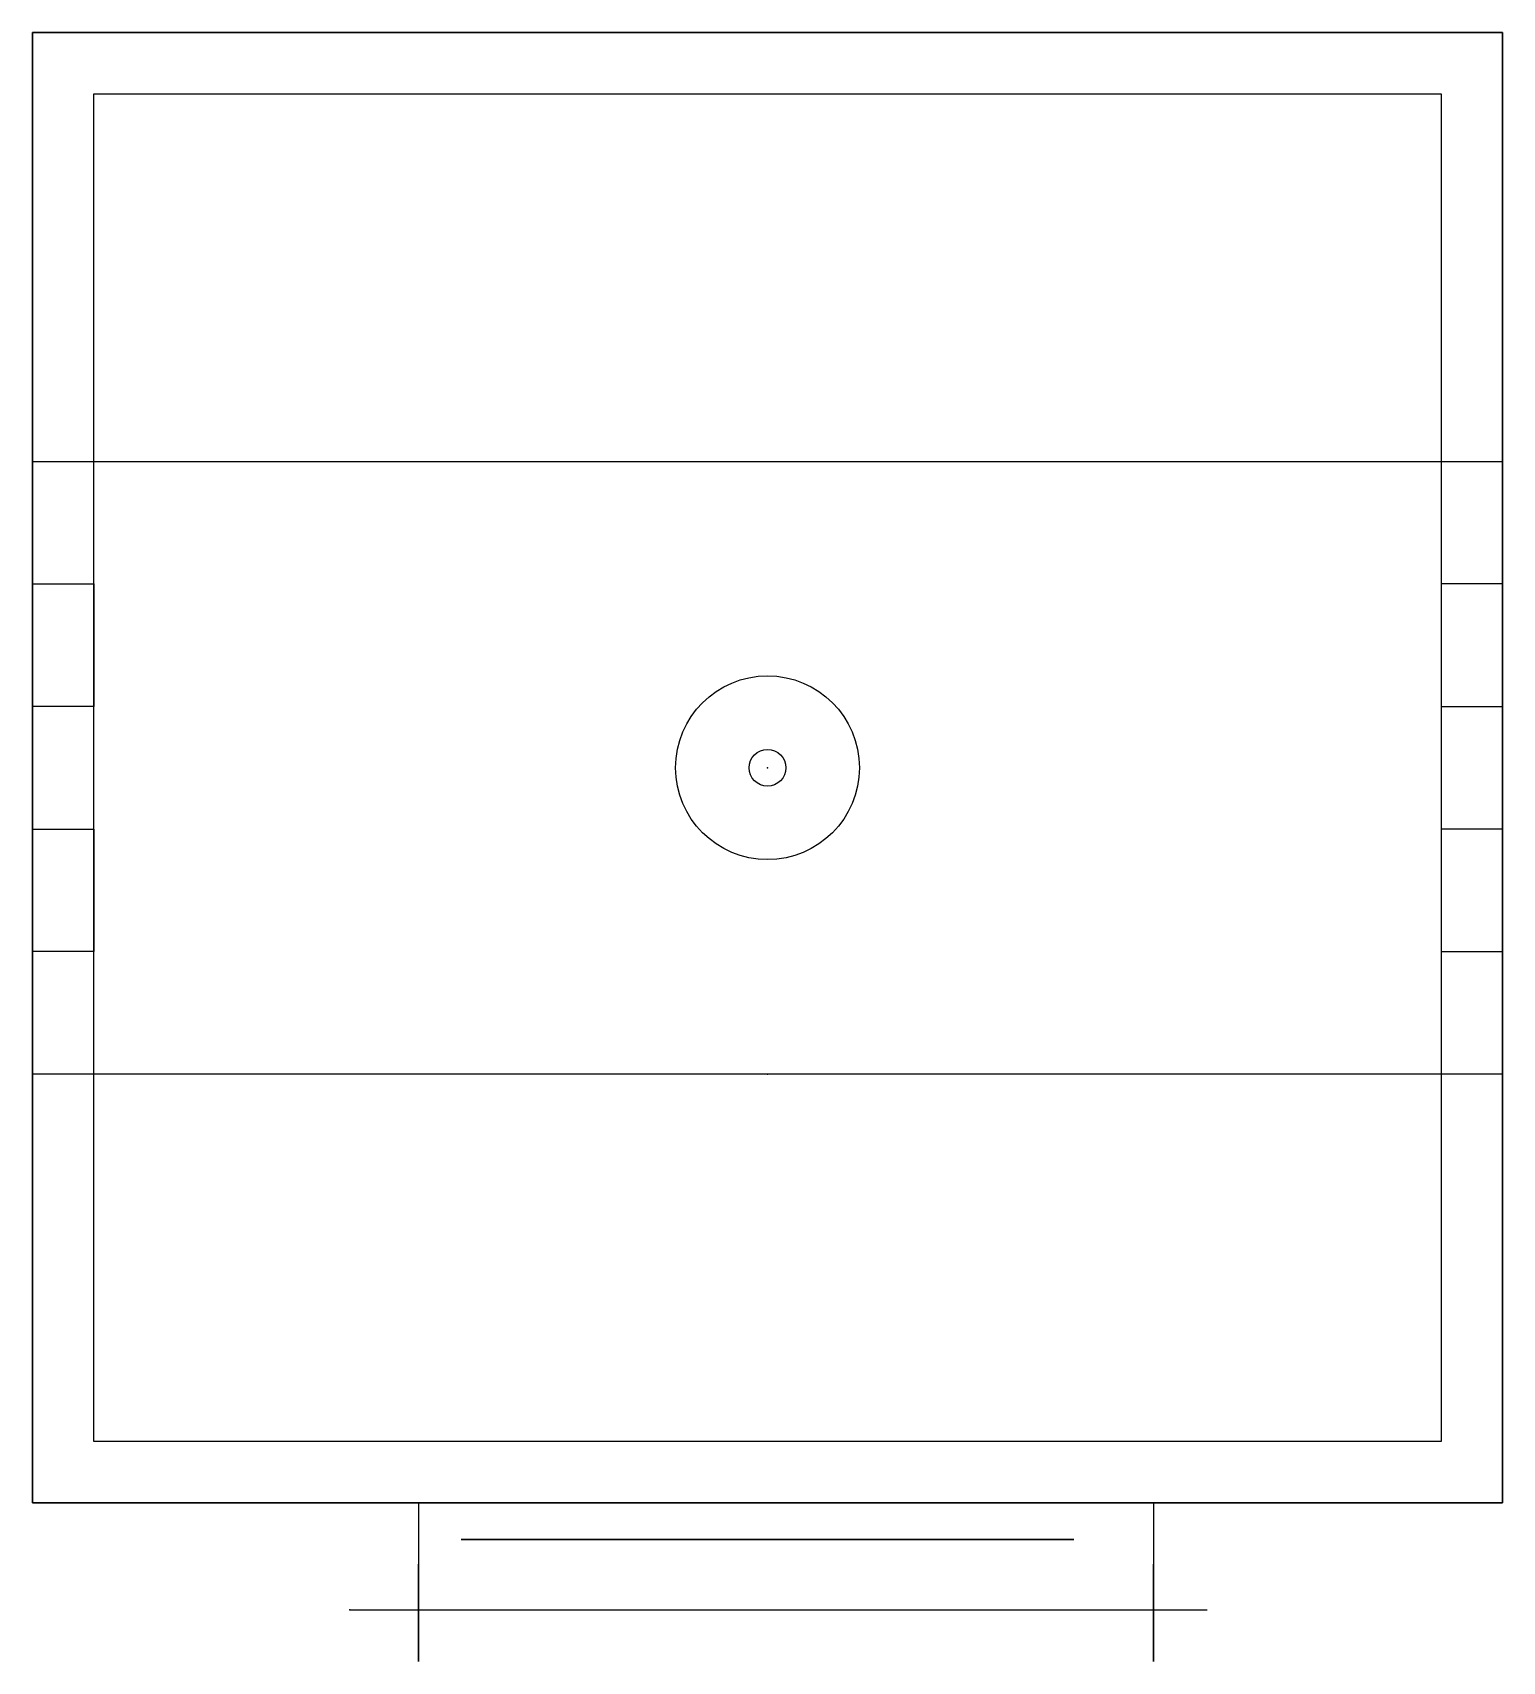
# Model space of a CAD drawing. Header units: centimetres. Extents: x -6 to 6, y -7.3 to 6.
import ezdxf

# ---------------------------------------------------------------- set-up
doc = ezdxf.new("R2010")
doc.units = ezdxf.units.CM
doc.header["$MEASUREMENT"] = 0
for name, color, linetype in [('Door Lock v2_Sketch1', 7, 'Continuous'), ('Door of the box v1_Sketch1', 7, 'Continuous'), ('Hole v6_Sketch1', 7, 'Continuous'), ('payload_box v8_Sketch1', 7, 'Continuous'), ('payload_box v8_Sketch3', 7, 'Continuous'), ('payload_box v8_Sketch4', 7, 'Continuous'), ('payload_box v8_Sketch5', 7, 'Continuous'), ('payload_box v8_Sketch6', 7, 'Continuous'), ('Wood for fixation v2_Sketch1', 7, 'Continuous')]:
    doc.layers.add(name, color=color, linetype=linetype)

# ---------------------------------------------------------------- blocks, each defined once
blk = doc.blocks.new('Holev6')
at = {"layer": 'Hole v6_Sketch1'}
for p, q in [((0, 0), (0, 0.5)), ((1.5, 0), (1.5, 0.5)), ((0, 0), (1.5, 0))]:
    blk.add_line(p, q, dxfattribs=at)
blk.add_circle((0.75, 0.874), 0.06, dxfattribs=at)
blk.add_open_spline([(1.5, 0.5), (1.489, 0.521), (1.467, 0.563), (1.435, 0.624), (1.395, 0.703), (1.349, 0.796), (1.308, 0.884), (1.268, 0.966), (1.229, 1.041), (1.187, 1.109), (1.136, 1.169), (1.073, 1.218), (0.995, 1.256), (0.904, 1.282), (0.803, 1.295), (0.697, 1.295), (0.596, 1.282), (0.505, 1.256), (0.427, 1.218), (0.364, 1.169), (0.313, 1.109), (0.271, 1.041), (0.232, 0.966), (0.192, 0.884), (0.151, 0.796), (0.105, 0.703), (0.065, 0.624), (0.033, 0.563), (0.011, 0.521), (0, 0.5)], degree=5, dxfattribs=at)
blk.add_point((0, 0), dxfattribs=at)
blk = doc.blocks.new('Dooroftheboxv1')
at = {"layer": 'Door of the box v1_Sketch1'}
for p, q in [((-4.313, 5.594), (0.687, 5.594)), ((-4.313, 0.594), (-4.313, 5.594)), ((0.687, 5.594), (0.687, 0.594)), ((0.687, 0.594), (-4.313, 0.594))]:
    blk.add_line(p, q, dxfattribs=at)
blk.add_point((0, 0), dxfattribs=at)
blk = doc.blocks.new('DoorLockv2')
at = {"layer": 'Door Lock v2_Sketch1'}
for p, q in [((0, 0), (7, 0)), ((0, -0.5), (0, 0)), ((7, 0), (7, -0.5))]:
    blk.add_line(p, q, dxfattribs=at)
blk.add_point((0, 0), dxfattribs=at)
blk = doc.blocks.new('Woodforfixationv2')
at = {"layer": 'Wood for fixation v2_Sketch1'}
for p, q in [((0, 5, -6), (0, 0, -6)), ((0, 0, 6), (0, 5, 6)), ((0, 5, 6), (0, 5, -6)), ((0, 4, -5.5), (0, 3, -5.5)), ((0, 4, 6), (0, 4, 5.5)), ((0, 4, 5.5), (0, 3, 5.5)), ((0, 4, -6), (0, 4, -5.5)), ((0, 3, 5.5), (0, 3, 6)), ((0, 3, -5.5), (0, 3, -6)), ((0, 2, 6), (0, 2, 5.5)), ((0, 2, 5.5), (0, 1, 5.5)), ((0, 2, -6), (0, 2, -5.5)), ((0, 2, -5.5), (0, 1, -5.5)), ((0, 1, 5.5), (0, 1, 6)), ((0, 1, -5.5), (0, 1, -6)), ((0, 0, -6), (0, 0, 6))]:
    blk.add_line(p, q, dxfattribs=at)
at = {"layer": 'Wood for fixation v2_Sketch1', "extrusion": (1, 0, 0)}
blk.add_circle((2.5, 0), 0.75, dxfattribs=at)
at = {"layer": 'Wood for fixation v2_Sketch1'}
blk.add_point((0, 0), dxfattribs=at)

msp = doc.modelspace()

# ---------------------------------------------------------------- linework, layer by layer
at = {"layer": 'payload_box v8_Sketch1'}
for p, q in [((-6, 6), (6, 6)), ((-6, -6), (-6, 6)), ((6, 6), (6, -6)), ((6, -6), (-6, -6))]:
    msp.add_line(p, q, dxfattribs=at)
msp.add_point((0, 0), dxfattribs=at)
at = {"layer": 'payload_box v8_Sketch3'}
for p, q in [((6, 6, 11.5), (-6, 6, 11.5)), ((-5.5, 5.5, 11.5), (5.5, 5.5, 11.5)), ((-5.5, -5.5, 11.5), (-5.5, 5.5, 11.5)), ((5.5, 5.5, 11.5), (5.5, -5.5, 11.5)), ((5.5, -5.5, 11.5), (-5.5, -5.5, 11.5)), ((-6, -6, 11.5), (6, -6, 11.5))]:
    msp.add_line(p, q, dxfattribs=at)
msp.add_point((0, 0, 11.5), dxfattribs=at)
at = {"layer": 'payload_box v8_Sketch4'}
for p, q in [((6, 6, 12), (-6, 6, 12)), ((-6, 6, 12), (-6, -6, 12)), ((6, -6, 12), (6, 6, 12)), ((-6, -6, 12), (6, -6, 12))]:
    msp.add_line(p, q, dxfattribs=at)
msp.add_circle((0, 0, 12), 0.15, dxfattribs=at)
msp.add_point((0, 0, 12), dxfattribs=at)
at = {"layer": 'payload_box v8_Sketch5'}
for p, q in [((-6, -6, 12), (-6, -6)), ((-6, -6), (6, -6)), ((6, -6, 12), (-6, -6, 12)), ((-2, -6, 8), (2, -6, 8)), ((2, -6, 4), (-2, -6, 4)), ((-2, -6, 4), (-2, -6, 8)), ((2, -6, 8), (2, -6, 4)), ((6, -6), (6, -6, 12))]:
    msp.add_line(p, q, dxfattribs=at)
msp.add_point((0, -6), dxfattribs=at)
at = {"layer": 'payload_box v8_Sketch6'}
for p, q in [((-6, 6, 12), (-6, 6)), ((-6, 6), (-6, -6)), ((-6, -6, 12), (-6, 6, 12)), ((-6, 2.5, 10.7), (-6, 2.5, 11)), ((-6, 2.5, 11), (-6, 1.5, 11)), ((-6, 1.5, 10.7), (-6, 2.5, 10.7)), ((-6, 1.5, 11), (-6, 1.5, 10.7)), ((-6, 0.5, 10.7), (-6, 0.5, 11)), ((-6, 0.5, 11), (-6, -0.5, 11)), ((-6, -0.5, 10.7), (-6, 0.5, 10.7)), ((-6, 0, 15), (-6, 0, 6)), ((-6, 0), (-6, 0, -2)), ((-6, -0.5, 11), (-6, -0.5, 10.7)), ((-6, -1.5, 11), (-6, -2.5, 11)), ((-6, -2.5, 10.7), (-6, -1.5, 10.7)), ((-6, -1.5, 10.7), (-6, -1.5, 11)), ((-6, -2.5, 11), (-6, -2.5, 10.7)), ((-6, -6), (-6, -6, 12))]:
    msp.add_line(p, q, dxfattribs=at)
msp.add_point((-6, 0), dxfattribs=at)

# ---------------------------------------------------------------- block references
at = {"extrusion": (-1, 0, 0), "rotation": 90}
msp.add_blockref('Woodforfixationv2', (2.5, 10.7), dxfattribs=at)
at = {"extrusion": (-1, 0, -1e-16), "rotation": 270}
msp.add_blockref('Holev6', (6, 6.75, 2.85), dxfattribs=at)
at = {"extrusion": (-1, 0, -2e-16), "rotation": 270}
msp.add_blockref('Holev6', (6, 6.75, -3.15), dxfattribs=at)
at = {"extrusion": (0, -1, 0)}
msp.add_blockref('Dooroftheboxv1', (1.813, 2.906, 6.3), dxfattribs=at)
at = {"extrusion": (0, -1, -1e-16)}
msp.add_blockref('DoorLockv2', (-3.41, 6, 6.874), dxfattribs=at)

doc.saveas('drawing.dxf')
